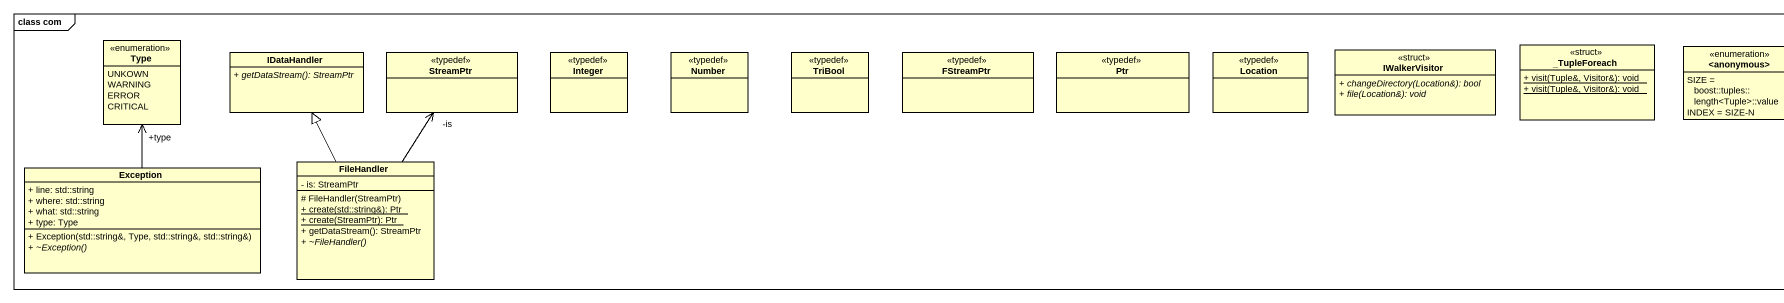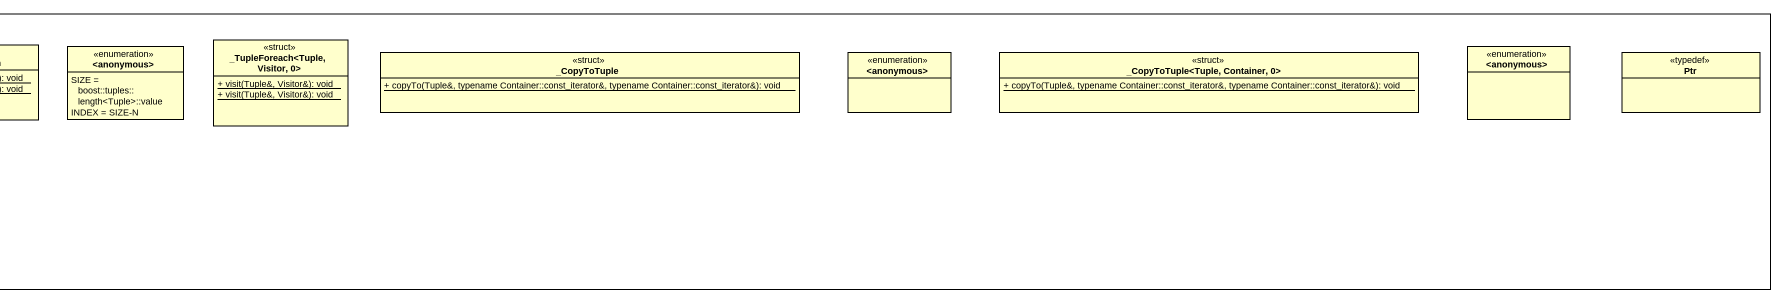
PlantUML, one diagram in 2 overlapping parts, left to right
@startuml
mainframe class com
hide circle
hide empty members
skinparam classAttributeIconSize 0
enum Type {
  UNKOWN
  WARNING
  ERROR
  CRITICAL
}
class IDataHandler {
  {abstract} + getDataStream(): StreamPtr
}
class StreamPtr <<typedef>>
class Integer <<typedef>>
class Number <<typedef>>
class TriBool <<typedef>>
class FStreamPtr <<typedef>>
class Ptr <<typedef>>
class Location <<typedef>>
class IWalkerVisitor <<struct>> {
  {abstract} + changeDirectory(Location&): bool
  {abstract} + file(Location&): void
}
class "_TupleForeach" as TupleForeach <<struct>> {
  {static} + visit(Tuple&, Visitor&): void
  {static} + visit(Tuple&, Visitor&): void
}
enum "<anonymous>" as anonymous {
  SIZE = boost::tuples::length<Tuple>::value
  INDEX = SIZE-N
}
class "_TupleForeach<Tuple, Visitor, 0>" as TupleForeach_Tuple_Visitor_0 <<struct>> {
  {static} + visit(Tuple&, Visitor&): void
  {static} + visit(Tuple&, Visitor&): void
}
class "_CopyToTuple" as CopyToTuple <<struct>> {
  {static} + copyTo(Tuple&, typename Container::const_iterator&, typename Container::const_iterator&): void
}
enum "<anonymous>" as anonymous_2
class "_CopyToTuple<Tuple, Container, 0>" as CopyToTuple_Tuple_Container <<struct>> {
  {static} + copyTo(Tuple&, typename Container::const_iterator&, typename Container::const_iterator&): void
}
enum "<anonymous>" as anonymous_3
class "Ptr" as Ptr_2 <<typedef>>
class "Exception" as Exception_ {
  + line: std::string
  + where: std::string
  + what: std::string
  + type: Type
  + Exception(std::string&, Type, std::string&, std::string&)
  {abstract} + ~Exception()
}
class FileHandler {
  - is: StreamPtr
  # FileHandler(StreamPtr)
  {static} + create(std::string&): Ptr
  {static} + create(StreamPtr): Ptr
  + getDataStream(): StreamPtr
  {abstract} + ~FileHandler()
}
Exception_ -up-> "+type" Type
FileHandler -up-|> IDataHandler
FileHandler -up-> "-is" StreamPtr
@enduml
